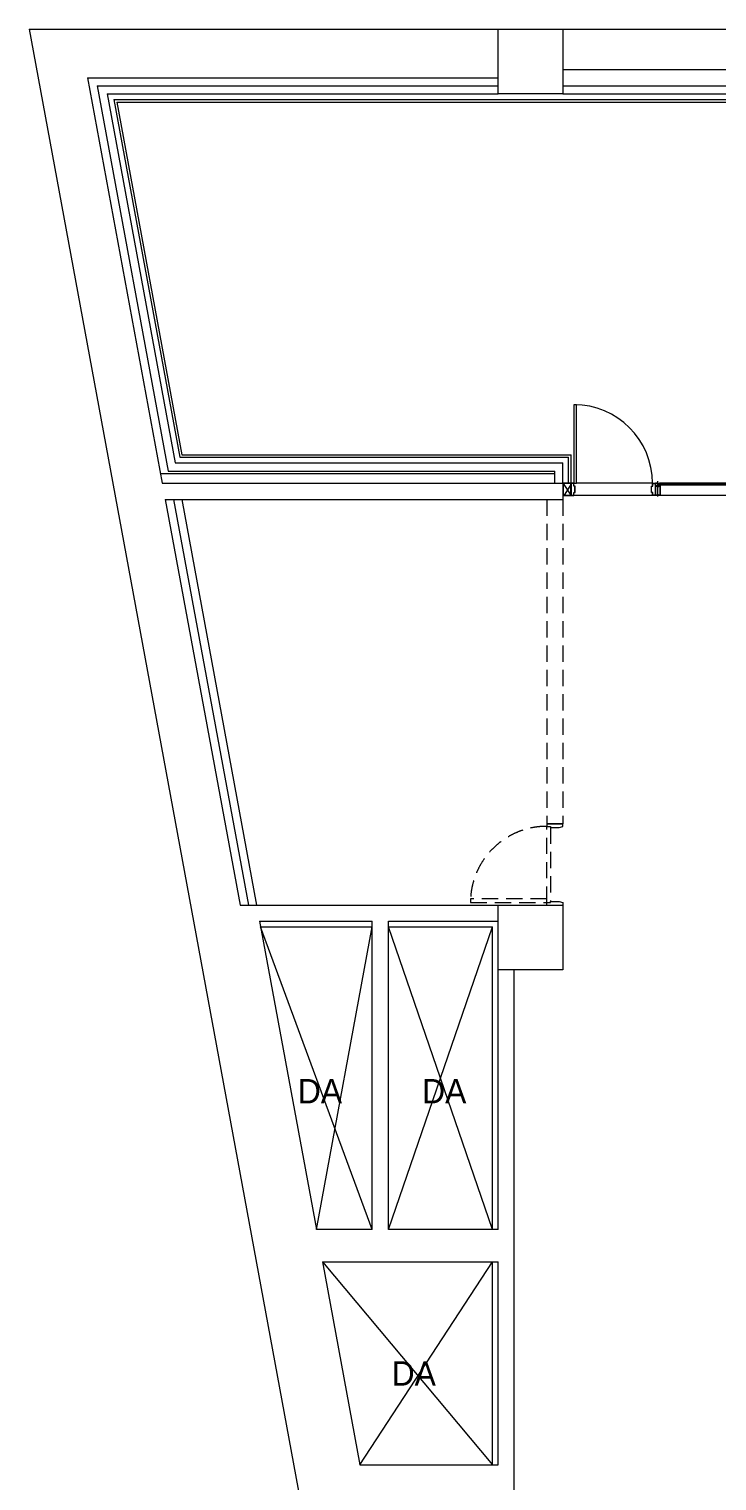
# Model space of a CAD drawing. Header units: millimetres. Extents: x 43806 to 399860, y -65551 to 59129.
# Drawn here: x 43806 to 52284, y -20574 to -2674 of the extents above; entities that cross this region are included whole.
import ezdxf
from ezdxf.enums import TextEntityAlignment as Align

# ---------------------------------------------------------------- set-up
doc = ezdxf.new("R2010")
doc.units = ezdxf.units.MM
doc.header["$LTSCALE"] = 400
doc.header["$MEASUREMENT"] = 0
doc.linetypes.add('광-XR-PLAN$0$HIDDEN', pattern=[0.375, 0.25, -0.125])
doc.layers.add('A', color=8, linetype='CONTINUOUS', lineweight=0)
doc.styles.add('CS', font='', dxfattribs={"height": 300})
doc.styles.get('CS').set_extended_font_data('HYwulM')

msp = doc.modelspace()

# ---------------------------------------------------------------- linework, layer by layer
at = {"layer": 'A', "ltscale": 2}
for p, q in [((43806, -2674), (55253, -64774)), ((43806, -2674), (49586, -2674)), ((50386, -2674), (57686, -2674)), ((50386, -3174), (57686, -3174)), ((44527, -3274), (45448, -8274)), ((44527, -3274), (49586, -3274)), ((44647, -3374), (45522, -8124)), ((44647, -3374), (49586, -3374)), ((50386, -3374), (57686, -3374)), ((44767, -3474), (45606, -8024)), ((44767, -3474), (49586, -3474)), ((44851, -3544), (45664, -7954)), ((44851, -3544), (60515, -3544)), ((44887, -3574), (45689, -7924)), ((44887, -3574), (60512, -3574)), ((50386, -3474), (57686, -3474)), ((45606, -8024), (50386, -8024)), ((45664, -7954), (50456, -7954)), ((45689, -7924), (50486, -7924)), ((50386, -8274), (50386, -8024)), ((50456, -8274), (50456, -7954)), ((50486, -8274), (50486, -7924)), ((45426, -8154), (50286, -8154)), ((45522, -8124), (50286, -8124)), ((50286, -8274), (50286, -8124)), ((45485, -8474), (46407, -13474)), ((45587, -8474), (46509, -13474)), ((45689, -8474), (46610, -13474)), ((49586, -13474), (50386, -13474)), ((49586, -14274), (49586, -13474)), ((50386, -13474), (50386, -14274)), ((46647, -13674), (47348, -17474)), ((46660, -13744), (48036, -13744)), ((48036, -17474), (46660, -13744)), ((47348, -17474), (48036, -13744)), ((48236, -13744), (49516, -13744)), ((48236, -17474), (49516, -13744)), ((49516, -17474), (48236, -13744)), ((49516, -17474), (49516, -13744)), ((50386, -14274), (49586, -14274)), ((47421, -17874), (47882, -20374)), ((47421, -17874), (49516, -20374)), ((47882, -20374), (49516, -17874)), ((49516, -20374), (49516, -17874))]:
    msp.add_line(p, q, dxfattribs=at)
at = {"layer": 'A', "ltscale": 4}
for p, q in [((49586, -2674), (50386, -2674)), ((49586, -3474), (49586, -2674)), ((50386, -2674), (50386, -3474)), ((50386, -3474), (49586, -3474)), ((46407, -13474), (49586, -13474)), ((46647, -13674), (48036, -13674)), ((48036, -17474), (48036, -13674)), ((48236, -13674), (49586, -13674)), ((48236, -17474), (48236, -13674)), ((49586, -17474), (49586, -14274)), ((49786, -22674), (49786, -14274)), ((48036, -17474), (47348, -17474)), ((49586, -17474), (48236, -17474)), ((47421, -17874), (49586, -17874)), ((49586, -20374), (49586, -17874)), ((47882, -20374), (49586, -20374))]:
    msp.add_line(p, q, dxfattribs=at)
at = {"layer": 'A'}
for p, q in [((50552, -7306), (50522, -7306)), ((50522, -7306), (50522, -8274)), ((50552, -8274), (50552, -7306)), ((45448, -8274), (50386, -8274)), ((50386, -8274), (50386, -8474)), ((50486, -8274), (50386, -8274)), ((50386, -8274), (50386, -8424)), ((50390, -8278), (50482, -8420)), ((50482, -8278), (50390, -8278)), ((50390, -8278), (50390, -8420)), ((50492, -8278), (50400, -8420)), ((50482, -8420), (50482, -8278)), ((50486, -8424), (50486, -8274)), ((50522, -8274), (50486, -8274)), ((50486, -8274), (50486, -8424)), ((50520, -8276), (50488, -8276)), ((50488, -8276), (50488, -8422)), ((50520, -8311), (50520, -8276)), ((50534, -8311), (50520, -8311)), ((50520, -8422), (50520, -8387)), ((50520, -8387), (50534, -8387)), ((50522, -8274), (50552, -8274)), ((50522, -8309), (50522, -8274)), ((50536, -8309), (50522, -8309)), ((50522, -8424), (50522, -8389)), ((50522, -8389), (50536, -8389)), ((50534, -8387), (50534, -8311)), ((50536, -8389), (50536, -8309)), ((51490, -8274), (50552, -8274)), ((51476, -8389), (51476, -8309)), ((51476, -8309), (51490, -8309)), ((51490, -8389), (51476, -8389)), ((51478, -8387), (51478, -8311)), ((51478, -8311), (51492, -8311)), ((51492, -8387), (51478, -8387)), ((51490, -8309), (51490, -8274)), ((51490, -8274), (51526, -8274)), ((51490, -8424), (51490, -8389)), ((51492, -8311), (51492, -8276)), ((51492, -8276), (51524, -8276)), ((51492, -8422), (51492, -8387)), ((51524, -8276), (51524, -8422)), ((51560, -8274), (51526, -8274)), ((51526, -8274), (51526, -8305)), ((51526, -8274), (51526, -8424)), ((51526, -8311), (51526, -8305)), ((51526, -8305), (51553, -8305)), ((51526, -8305), (51547, -8305)), ((51528, -8311), (51526, -8311)), ((51526, -8422), (51526, -8311)), ((51526, -8311), (51534, -8311)), ((51558, -8276), (51528, -8276)), ((51528, -8276), (51528, -8303)), ((51528, -8303), (51547, -8303)), ((51528, -8308), (51528, -8311)), ((51533, -8312), (51528, -8312)), ((51528, -8312), (51528, -8421)), ((51533, -8307), (51529, -8307)), ((51535, -8314), (51533, -8312)), ((51534, -8311), (51534, -8308)), ((51535, -8312), (51534, -8311)), ((51534, -8311), (51535, -8312)), ((51537, -8311), (51535, -8312)), ((51535, -8312), (51537, -8311)), ((51537, -8312), (51535, -8314)), ((51537, -8308), (51537, -8311)), ((51537, -8311), (51547, -8315)), ((51546, -8315), (51537, -8312)), ((51546, -8307), (51538, -8307)), ((51546, -8317), (51546, -8315)), ((51547, -8305), (51547, -8303)), ((51547, -8319), (51547, -8308)), ((51547, -8315), (51547, -8317)), ((51552, -8320), (51548, -8320)), ((51563, -8307), (51550, -8307)), ((51550, -8307), (51550, -8318)), ((51550, -8318), (51552, -8318)), ((51551, -8294), (51553, -8293)), ((51553, -8295), (51551, -8294)), ((51552, -8318), (51552, -8320)), ((51560, -8293), (51553, -8293)), ((51560, -8295), (51553, -8295)), ((51555, -8303), (51555, -8282)), ((51556, -8436), (51556, -8250)), ((51558, -8299), (51558, -8276)), ((51558, -8282), (51558, -8303)), ((51558, -8299), (51558, -8299)), ((51560, -8299), (51558, -8299)), ((51560, -8298), (51560, -8274)), ((51560, -8279), (51567, -8299)), ((51560, -8298), (51567, -8279)), ((51560, -8299), (51560, -8279)), ((51560, -8279), (51567, -8279)), ((51560, -8292), (51560, -8296)), ((51561, -8294), (51560, -8294)), ((51560, -8294), (51560, -8294)), ((51560, -8294), (51560, -8294)), ((51560, -8294), (51560, -8294)), ((51560, -8294), (51560, -8294)), ((51560, -8294), (51560, -8294)), ((51560, -8294), (51560, -8294)), ((51560, -8294), (51560, -8294)), ((51560, -8294), (51560, -8294)), ((51560, -8294), (51560, -8294)), ((51560, -8294), (51560, -8294)), ((51560, -8294), (51560, -8294)), ((51560, -8294), (51560, -8294)), ((51560, -8294), (51560, -8294)), ((51560, -8294), (51560, -8294)), ((51560, -8294), (51560, -8294)), ((51560, -8294), (51560, -8294)), ((51560, -8294), (51560, -8294)), ((51560, -8294), (51560, -8294)), ((51560, -8294), (51560, -8294)), ((51560, -8294), (51560, -8294)), ((51560, -8294), (51560, -8294)), ((51560, -8294), (51560, -8294)), ((51560, -8294), (51560, -8294)), ((51560, -8294), (51560, -8294)), ((51560, -8294), (51560, -8294)), ((51560, -8294), (51560, -8294)), ((51560, -8294), (51560, -8294)), ((51560, -8294), (51560, -8294)), ((51560, -8294), (51560, -8294)), ((51560, -8294), (51560, -8294)), ((51560, -8294), (51560, -8294)), ((51560, -8294), (51560, -8294)), ((51560, -8294), (51560, -8294)), ((51560, -8294), (51560, -8294)), ((51560, -8294), (51560, -8294)), ((51560, -8294), (51560, -8294)), ((51560, -8294), (51560, -8294)), ((51560, -8294), (51560, -8294)), ((51560, -8294), (51560, -8294)), ((51560, -8294), (51560, -8294)), ((51560, -8294), (51560, -8294)), ((51560, -8294), (51560, -8294)), ((51560, -8294), (51560, -8294)), ((51560, -8294), (51560, -8294)), ((51560, -8294), (51560, -8294)), ((51560, -8294), (51560, -8294)), ((51560, -8294), (51560, -8294)), ((51560, -8294), (51560, -8294)), ((51560, -8294), (51560, -8294)), ((51560, -8294), (51560, -8294)), ((51560, -8294), (51560, -8294)), ((51560, -8294), (51560, -8294)), ((51560, -8294), (51560, -8294)), ((51560, -8294), (51560, -8294)), ((51560, -8294), (51560, -8294)), ((51560, -8294), (51560, -8294)), ((51560, -8294), (51560, -8294)), ((51560, -8294), (51560, -8294)), ((51560, -8294), (51560, -8294)), ((51560, -8294), (51560, -8294)), ((51560, -8294), (51560, -8294)), ((51560, -8294), (51560, -8294)), ((51560, -8294), (51561, -8294)), ((51567, -8299), (51560, -8299)), ((51560, -8305), (51586, -8305)), ((51561, -8293), (51561, -8293)), ((51561, -8293), (51561, -8293)), ((51561, -8293), (51561, -8293)), ((51561, -8293), (51561, -8293)), ((51561, -8293), (51561, -8293)), ((51561, -8293), (51561, -8293)), ((51561, -8293), (51561, -8293)), ((51561, -8293), (51561, -8293)), ((51561, -8293), (51561, -8293)), ((51561, -8293), (51561, -8293)), ((51561, -8293), (51561, -8293)), ((51561, -8293), (51561, -8293)), ((51561, -8293), (51561, -8293)), ((51561, -8293), (51561, -8293)), ((51561, -8293), (51561, -8293)), ((51561, -8293), (51561, -8293)), ((51561, -8293), (51561, -8293)), ((51561, -8293), (51561, -8293)), ((51561, -8293), (51561, -8293)), ((51561, -8293), (51561, -8293)), ((51561, -8293), (51561, -8293)), ((51561, -8293), (51561, -8293)), ((51561, -8293), (51561, -8293)), ((51561, -8293), (51561, -8293)), ((51561, -8293), (51561, -8293)), ((51561, -8293), (51561, -8293)), ((51561, -8293), (51561, -8293)), ((51561, -8293), (51561, -8293)), ((51561, -8293), (51561, -8293)), ((51561, -8293), (51561, -8293)), ((51561, -8293), (51561, -8293)), ((51561, -8293), (51561, -8293)), ((51561, -8293), (51561, -8293)), ((51561, -8293), (51561, -8293)), ((51561, -8293), (51561, -8293)), ((51561, -8293), (51561, -8293)), ((51561, -8293), (51561, -8293)), ((51561, -8293), (51561, -8293)), ((51561, -8293), (51561, -8293)), ((51561, -8293), (51561, -8293)), ((51561, -8293), (51561, -8293)), ((51561, -8293), (51561, -8294)), ((51561, -8294), (51561, -8294)), ((51561, -8294), (51561, -8294)), ((51561, -8294), (51561, -8294)), ((51561, -8294), (51561, -8294)), ((51561, -8294), (51561, -8294)), ((51561, -8294), (51561, -8294)), ((51561, -8294), (51561, -8294)), ((51561, -8294), (51561, -8294)), ((51561, -8294), (51561, -8294)), ((51561, -8294), (51561, -8294)), ((51561, -8294), (51561, -8294)), ((51561, -8294), (51561, -8294)), ((51561, -8294), (51561, -8294)), ((51561, -8294), (51561, -8294)), ((51561, -8294), (51561, -8294)), ((51561, -8294), (51561, -8294)), ((51561, -8294), (51561, -8294)), ((51561, -8294), (51561, -8294)), ((51561, -8294), (51561, -8294)), ((51561, -8294), (51561, -8294)), ((51561, -8294), (51561, -8294)), ((51561, -8294), (51561, -8294)), ((51561, -8294), (51561, -8294)), ((51561, -8294), (51561, -8294)), ((51561, -8294), (51561, -8294)), ((51561, -8294), (51561, -8294)), ((51561, -8294), (51561, -8294)), ((51561, -8294), (51561, -8294)), ((51561, -8294), (51561, -8294)), ((51561, -8294), (51561, -8294)), ((51561, -8294), (51561, -8294)), ((51561, -8294), (51561, -8294)), ((51561, -8294), (51561, -8294)), ((51561, -8294), (51561, -8294)), ((51561, -8294), (51561, -8294)), ((51561, -8294), (51561, -8294)), ((51561, -8294), (51561, -8294)), ((51561, -8294), (51561, -8294)), ((51561, -8294), (51561, -8294)), ((51561, -8294), (51561, -8295)), ((51561, -8295), (51561, -8295)), ((51561, -8295), (51561, -8295)), ((51561, -8295), (51561, -8295)), ((51561, -8295), (51561, -8295)), ((51561, -8295), (51561, -8295)), ((51561, -8295), (51561, -8295)), ((51561, -8295), (51561, -8295)), ((51561, -8295), (51561, -8295)), ((51561, -8295), (51561, -8295)), ((51561, -8295), (51561, -8295)), ((51561, -8295), (51561, -8295)), ((51561, -8295), (51561, -8295)), ((51561, -8295), (51561, -8295)), ((51561, -8295), (51561, -8295)), ((51561, -8295), (51561, -8295)), ((51561, -8295), (51561, -8295)), ((51561, -8295), (51561, -8295)), ((51561, -8295), (51561, -8295)), ((51561, -8295), (51561, -8295)), ((51561, -8295), (51561, -8295)), ((51561, -8295), (51561, -8295)), ((51561, -8295), (51561, -8295)), ((51561, -8295), (51561, -8295)), ((51561, -8295), (51561, -8295)), ((51561, -8295), (51561, -8295)), ((51561, -8295), (51561, -8295)), ((51561, -8295), (51561, -8295)), ((51561, -8295), (51561, -8295)), ((51561, -8295), (51561, -8295)), ((51561, -8295), (51561, -8295)), ((51561, -8295), (51561, -8295)), ((51561, -8295), (51561, -8295)), ((51561, -8295), (51561, -8295)), ((51561, -8295), (51561, -8295)), ((51561, -8295), (51561, -8295)), ((51561, -8295), (51561, -8295)), ((51561, -8295), (51561, -8295)), ((51561, -8295), (51561, -8295)), ((51561, -8295), (51561, -8295)), ((51561, -8295), (51561, -8295)), ((51561, -8295), (51561, -8295)), ((51561, -8295), (51561, -8295)), ((51561, -8295), (51561, -8295)), ((51561, -8295), (51561, -8295)), ((51561, -8320), (51561, -8318)), ((51561, -8318), (51563, -8318)), ((51564, -8320), (51561, -8320)), ((51563, -8318), (51563, -8307)), ((51565, -8308), (51565, -8319)), ((51583, -8307), (51566, -8307)), ((51568, -8274), (51567, -8275)), ((51567, -8279), (51567, -8275)), ((51568, -8280), (51567, -8279)), ((51567, -8279), (51567, -8299)), ((51567, -8293), (51568, -8292)), ((51567, -8297), (51567, -8293)), ((51568, -8298), (51567, -8297)), ((51568, -8274), (51578, -8274)), ((51568, -8280), (51579, -8280)), ((51568, -8292), (51579, -8292)), ((51568, -8305), (51568, -8298)), ((51568, -8298), (51578, -8298)), ((51578, -8305), (51568, -8305)), ((51576, -8280), (51573, -8282)), ((51576, -8281), (51573, -8282)), ((51573, -8291), (51573, -8282)), ((51573, -8291), (51573, -8282)), ((51576, -8292), (51573, -8291)), ((51576, -8292), (51573, -8291)), ((51576, -8281), (51578, -8281)), ((51576, -8292), (51578, -8292)), ((65045, -8274), (51578, -8274)), ((65045, -8280), (51578, -8280)), ((51578, -8292), (51578, -8281)), ((51579, -8289), (51578, -8289)), ((65045, -8292), (51578, -8292)), ((65045, -8298), (51578, -8298)), ((51578, -8298), (51578, -8305)), ((51579, -8292), (51579, -8280)), ((51584, -8421), (51584, -8308)), ((51586, -8305), (51586, -8424)), ((45485, -8474), (50386, -8474)), ((50386, -8424), (50486, -8424)), ((50390, -8420), (50482, -8420)), ((50486, -8424), (50522, -8424)), ((50488, -8422), (50520, -8422)), ((51490, -8424), (50522, -8424)), ((51526, -8424), (51490, -8424)), ((51524, -8422), (51492, -8422)), ((51526, -8424), (51526, -8422)), ((51526, -8422), (51534, -8422)), ((51534, -8422), (51526, -8422)), ((51586, -8424), (51526, -8424)), ((51528, -8421), (51533, -8421)), ((51533, -8421), (51535, -8419)), ((51534, -8422), (51535, -8421)), ((51535, -8421), (51534, -8422)), ((51535, -8419), (51537, -8421)), ((51535, -8421), (51537, -8422)), ((51537, -8422), (51535, -8421)), ((51537, -8421), (51546, -8418)), ((51547, -8419), (51537, -8422)), ((51537, -8422), (51546, -8422)), ((51546, -8418), (51546, -8416)), ((51546, -8416), (51546, -8416)), ((51547, -8421), (51547, -8414)), ((51547, -8416), (51547, -8419)), ((51548, -8413), (51552, -8413)), ((51552, -8415), (51550, -8415)), ((51550, -8415), (51550, -8422)), ((51550, -8422), (51563, -8422)), ((51552, -8413), (51552, -8415)), ((51561, -8415), (51561, -8413)), ((51561, -8413), (51564, -8413)), ((51563, -8415), (51561, -8415)), ((51563, -8422), (51563, -8415)), ((51565, -8414), (51565, -8421)), ((51566, -8422), (51583, -8422)), ((65036, -8424), (51586, -8424))]:
    msp.add_line(p, q, dxfattribs=at)
at = {"layer": 'A', "linetype": '광-XR-PLAN$0$HIDDEN', "ltscale": 2}
for p, q in [((50186, -8474), (50186, -12474)), ((50386, -8474), (50386, -12474)), ((50186, -12474), (50186, -12504)), ((50386, -12474), (50186, -12474)), ((50186, -12474), (50386, -12474)), ((50186, -12504), (50231, -12504)), ((50186, -13444), (50186, -12504)), ((50231, -12504), (50231, -12519)), ((50231, -12519), (50341, -12519)), ((50231, -12519), (50231, -13429)), ((50341, -12519), (50386, -12504)), ((50386, -12504), (50386, -12474)), ((50186, -13399), (49246, -13399)), ((49246, -13399), (49246, -13444)), ((50186, -13444), (50186, -13399)), ((49246, -13444), (50186, -13444)), ((50186, -13474), (50186, -13444)), ((50186, -13444), (50231, -13444)), ((50231, -13444), (50231, -13429)), ((50231, -13429), (50341, -13429)), ((50341, -13429), (50386, -13444)), ((50386, -13444), (50386, -13474))]:
    msp.add_line(p, q, dxfattribs=at)
at = {"layer": 'A'}
for centre, radius, start, end in [((50522, -8274), 968, 360, 90), ((51529, -8308), 1, 90, 180), ((51528, -8312), 0.5, 90, 180), ((51533, -8308), 1, 360, 90), ((51538, -8308), 1, 90, 180), ((51546, -8308), 1, 360, 90), ((51546, -8317), 0.5, 270, 0), ((51546, -8317), 0.5, 180, 270), ((51548, -8319), 1, 180, 270), ((51553, -8303), 2, 270, 360), ((51556, -8282), 1.5, 90, 180), ((51556, -8282), 1.5, 360, 90), ((51560, -8303), 2, 180, 270), ((51559, -8294), 1.85, 288.9246, 71.0754), ((51564, -8319), 1, 270, 0), ((51566, -8308), 1, 90, 180), ((51543, -8286), 25, 343.7398, 16.2602), ((51583, -8308), 1, 360, 90), ((51594, -8304), 7.98, 140.0237, 193.5941), ((51528, -8421), 0.5, 180, 270), ((51546, -8416), 0.5, 90, 180), ((51546, -8416), 0.5, 360, 90), ((51546, -8421), 1, 270, 0), ((51548, -8414), 1, 90, 180), ((51564, -8414), 1, 0, 90), ((51566, -8421), 1, 180, 270), ((51583, -8421), 1, 270, 0)]:
    msp.add_arc(centre, radius, start, end, dxfattribs=at)
at = {"layer": 'A', "linetype": '광-XR-PLAN$0$HIDDEN', "ltscale": 2}
msp.add_arc((50186, -13444), 940, 90, 180, dxfattribs=at)

# ---------------------------------------------------------------- texts
at = {"layer": 'A', "style": 'CS'}
for p in [(47391, -15769), (48923, -15769), (48547, -19249)]:
    msp.add_text('DA', height=300, dxfattribs=at).set_placement(p, align=Align.MIDDLE)

doc.saveas('drawing.dxf')
